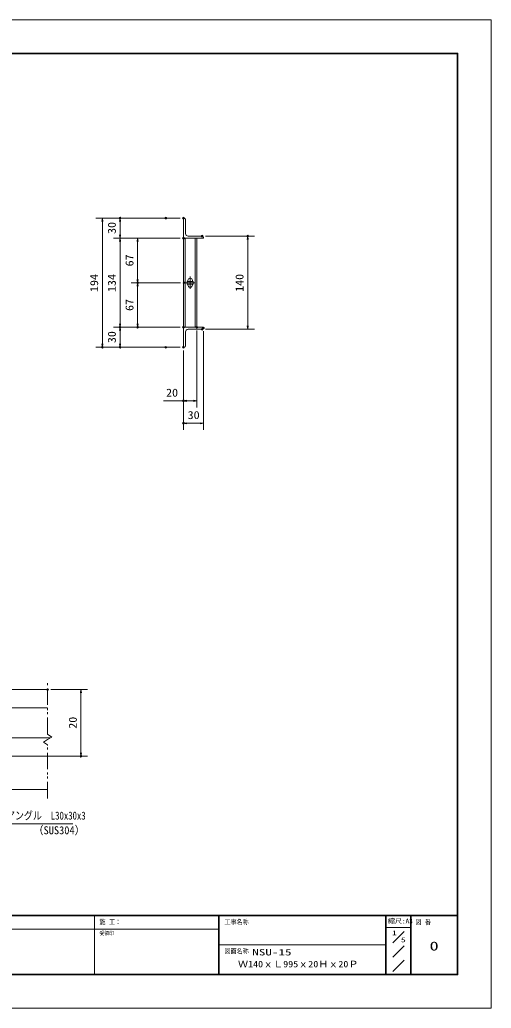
# Model space of a CAD drawing. Units: millimetres, scale not verified. Extents: x -1050 to 1050, y -742 to 742.
# Drawn here: x 342 to 1050, y -742 to 742 of the extents above; entities that cross this region are included whole.
import ezdxf
from ezdxf.enums import TextEntityAlignment as Align

# ---------------------------------------------------------------- set-up
doc = ezdxf.new("R2010")
doc.units = ezdxf.units.MM
doc.header["$LTSCALE"] = 5
doc.header["$PDMODE"] = 32
doc.header["$PDSIZE"] = 2.5
for name, pattern in [('CHAIN1', [8, 5, -1, 1, -1]), ('DASHED1', [1.8, 1.2, -0.6]), ('DOUBLE_CHAIN1', [8.8, 5, -1, 0.6, -0.6, 0.6, -1])]:
    doc.linetypes.add(name, pattern=pattern)
for name, color, linetype, lineweight in [('0-0_7-図\u3000枠', 4, 'Continuous', 9), ('0-1_寸法注釈', 2, 'Continuous', 9), ('0-2_蓋', 5, 'Continuous', 9), ('0-3_0', 5, 'Continuous', 9), ('0-4_DEFPOINTS', 134, 'Continuous', 9), ('0-5_中心線', 6, 'CHAIN1', 9), ('0-7_想像線', 134, 'DOUBLE_CHAIN1', 9), ('0-9_1-外形線', 7, 'Continuous', 9), ('0-A_2-中心線', 1, 'CHAIN1', 9), ('0-B_3-点\u3000線', 6, 'DASHED1', 9), ('0-D_5-仮想線', 3, 'DOUBLE_CHAIN1', 9), ('0-E_6-寸法文字', 7, 'Continuous', 9)]:
    doc.layers.add(name, color=color, linetype=linetype, lineweight=lineweight)
doc.styles.add('ＭＳ ゴシック', font='')
doc.styles.get('ＭＳ ゴシック').set_extended_font_data('MS Gothic')

# ---------------------------------------------------------------- blocks, each defined once
blk = doc.blocks.new('_OPEN')
at = {"layer": '0-3_0', "color": 2}
blk.add_line((0, 0), (-5, 0), dxfattribs=at)
blk.add_lwpolyline([(-5, 0.833), (0, 0), (-5, -0.833)], dxfattribs=at)

msp = doc.modelspace()

# ---------------------------------------------------------------- linework, layer by layer
at = {"layer": '0-0_7-図\u3000枠'}
for p, q in [((-973.75, 691.25), (998.75, 691.25)), ((998.75, -691.25), (998.75, 691.25)), ((998.75, -602.5), (-973.75, -602.5)), ((998.75, -603.75), (-973.75, -603.75)), ((453.75, -691.25), (453.75, -603.75)), ((640.5, -691.25), (640.5, -603.75)), ((641.25, -691.25), (641.25, -603.75)), ((891.25, -691.25), (891.25, -603.75)), ((892, -691.25), (892, -603.75)), ((928.75, -691.25), (928.75, -603.75)), ((929.5, -691.25), (929.5, -603.75)), ((928.75, -621.25), (892, -621.25)), ((640.5, -623.75), (116.25, -623.75)), ((919.085, -627.292), (902.216, -644.161)), ((891.25, -647.5), (641.25, -647.5)), ((919.085, -648.767), (902.216, -665.636)), ((919.085, -670.242), (902.216, -687.111)), ((1000, -692.5), (-975, -692.5)), ((998.75, -691.25), (-973.75, -691.25))]:
    msp.add_line(p, q, dxfattribs=at)
at = {"layer": '0-0_7-図\u3000枠', "color": 5}
msp.add_line((998.547, -691.25), (998.75, -691.25), dxfattribs=at)
at = {"layer": '0-0_7-図\u3000枠'}
msp.add_lwpolyline([(-975, 692.5), (1000, 692.5), (1000, -692.5)], dxfattribs=at)
at = {"layer": '0-1_寸法注釈'}
for p, q in [((556.132, 444.475), (455.75, 444.475)), ((465.75, 439.475), (465.75, 255.475)), ((582.663, 444.475), (482.282, 444.475)), ((492.282, 419.475), (492.282, 439.475)), ((620.663, 417.475), (694.121, 417.475)), ((582.663, 414.475), (482.282, 414.475)), ((582.663, 414.475), (482.282, 414.475)), ((492.282, 409.475), (492.282, 285.475)), ((582.663, 414.475), (508.813, 414.475)), ((518.813, 409.475), (518.813, 352.475)), ((684.121, 282.475), (684.121, 412.475)), ((583.354, 347.475), (508.813, 347.475)), ((583.354, 347.475), (508.813, 347.475)), ((518.813, 342.475), (518.813, 285.475)), ((582.663, 280.475), (482.282, 280.475)), ((582.663, 280.475), (482.282, 280.475)), ((492.282, 275.475), (492.282, 255.475)), ((582.663, 280.475), (508.813, 280.475)), ((607.663, 275.475), (607.663, 159.975)), ((617.663, 274.475), (617.663, 126.344)), ((620.663, 277.475), (694.121, 277.475)), ((556.132, 250.475), (455.75, 250.475)), ((582.663, 250.475), (482.282, 250.475)), ((587.663, 245.475), (587.663, 159.975)), ((587.663, 245.475), (587.663, 126.344)), ((587.663, 169.975), (557.817, 169.975)), ((602.663, 169.975), (592.663, 169.975)), ((612.663, 136.344), (592.663, 136.344)), ((388.5, -263.884), (443.665, -263.884)), ((433.665, -268.884), (433.665, -358.884)), ((313.5, -363.884), (443.665, -363.884))]:
    msp.add_line(p, q, dxfattribs=at)
msp.add_lwpolyline([(421.196, -465.383), (275.869, -465.383), (243.154, -401.428)], dxfattribs=at)
at = {"layer": '0-2_蓋'}
for p, q in [((588.663, 444.475), (587.663, 444.475)), ((587.663, 444.475), (587.663, 414.475)), ((590.663, 442.475), (590.663, 421.475)), ((594.663, 417.475), (615.663, 417.475)), ((587.663, 414.475), (587.663, 280.475)), ((587.663, 414.475), (617.663, 414.475)), ((590.163, 280.475), (590.163, 414.475)), ((605.163, 280.475), (605.163, 414.475)), ((607.663, 414.475), (607.663, 280.475)), ((617.663, 414.475), (617.663, 415.475)), ((593.163, 349.475), (593.163, 345.475)), ((602.163, 349.475), (593.163, 349.475)), ((602.163, 345.475), (593.163, 345.475)), ((594.163, 350.725), (594.163, 349.475)), ((594.163, 345.475), (594.163, 344.225)), ((601.163, 350.725), (601.163, 349.475)), ((601.163, 345.475), (601.163, 344.225)), ((602.163, 349.475), (602.163, 345.475)), ((587.663, 280.475), (587.663, 250.475)), ((617.663, 280.475), (587.663, 280.475)), ((590.663, 273.475), (590.663, 252.475)), ((615.663, 277.475), (594.663, 277.475)), ((617.663, 279.475), (617.663, 280.475)), ((587.663, 250.475), (588.663, 250.475)), ((-386.5, -263.884), (383.5, -263.884)), ((302.5, -291.384), (383.5, -291.384)), ((302.5, -336.384), (387.711, -336.384)), ((-386.5, -413.884), (383.5, -413.884))]:
    msp.add_line(p, q, dxfattribs=at)
for centre, radius, start, end in [((588.663, 442.475), 2, 0, 90), ((594.663, 421.475), 4, 180, 270), ((615.663, 415.475), 2, 0, 90), ((597.663, 350.725), 3.5, 0, 180), ((597.663, 344.225), 3.5, 180, 0), ((594.663, 273.475), 4, 90, 180), ((615.663, 279.475), 2, 270, 0), ((588.663, 252.475), 2, 270, 0)]:
    msp.add_arc(centre, radius, start, end, dxfattribs=at)
at = {"layer": '0-4_DEFPOINTS'}
msp.add_line((998.547, -691.25), (998.75, -691.25), dxfattribs=at)
msp.add_lwpolyline([(-1050, -742.5), (-1050, 742.5), (1050, 742.5), (1050, -742.5)], close=True, dxfattribs=at)
for p in [(492.282, 444.475), (561.132, 444.475), (587.663, 444.475), (615.663, 417.475), (684.121, 417.475), (587.663, 414.475), (518.813, 347.475), (588.354, 347.475), (492.282, 280.475), (518.813, 280.475), (587.663, 280.475), (607.663, 280.475), (615.663, 277.475), (617.663, 279.475), (465.75, 250.475), (492.282, 250.475), (561.132, 250.475), (587.663, 250.475), (587.663, 169.975), (587.663, 136.344), (383.5, -263.884), (433.665, -363.884)]:
    msp.add_point(p, dxfattribs=at)
at = {"layer": '0-5_中心線'}
for p, q in [((597.663, 356.775), (597.663, 338.175)), ((604.473, 347.475), (590.854, 347.475))]:
    msp.add_line(p, q, dxfattribs=at)
at = {"layer": '0-7_想像線'}
for p, q in [((383.5, -330.935), (383.5, -251.384)), ((383.5, -427.562), (383.5, -346.833))]:
    msp.add_line(p, q, dxfattribs=at)
for points in [[(383.5, -346.833), (377.207, -342.62), (383.5, -338.884)], [(383.5, -330.935), (389.793, -335.147), (383.5, -338.884)]]:
    msp.add_lwpolyline(points, dxfattribs=at)
at = {"layer": '0-9_1-外形線'}
msp.add_line((998.547, -691.25), (998.75, -691.25), dxfattribs=at)
at = {"layer": '0-A_2-中心線'}
msp.add_line((998.547, -691.25), (998.75, -691.25), dxfattribs=at)
at = {"layer": '0-B_3-点\u3000線'}
msp.add_line((998.547, -691.25), (998.75, -691.25), dxfattribs=at)
at = {"layer": '0-D_5-仮想線'}
msp.add_line((998.547, -691.25), (998.75, -691.25), dxfattribs=at)
at = {"layer": '0-E_6-寸法文字'}
msp.add_line((998.547, -691.25), (998.75, -691.25), dxfattribs=at)

# ---------------------------------------------------------------- block references
at = {"layer": '0-1_寸法注釈'}
for p, rotation in [((465.75, 444.475), 90), ((492.282, 444.475), 90), ((492.282, 414.475), 270), ((684.121, 417.475), 90), ((492.282, 414.475), 90), ((518.813, 414.475), 90), ((518.813, 347.475), 270), ((518.813, 347.475), 90), ((492.282, 280.475), 270), ((518.813, 280.475), 270), ((684.121, 277.475), 270), ((492.282, 280.475), 90), ((465.75, 250.475), 270), ((492.282, 250.475), 270), ((587.663, 169.975), 180), ((587.663, 136.344), 180), ((433.665, -263.884), 90), ((433.665, -363.884), 270)]:
    msp.add_blockref('_OPEN', p, dxfattribs=dict(at, rotation=rotation))
for p in [(607.663, 169.975), (617.663, 136.344)]:
    msp.add_blockref('_OPEN', p, dxfattribs=at)

# ---------------------------------------------------------------- texts
at = {"layer": '0-0_7-図\u3000枠', "color": 7, "style": 'ＭＳ ゴシック', "width": 0.9}
msp.add_text('施 工：', height=7.216, dxfattribs=at).set_placement((461.438, -618.654), align=Align.BOTTOM_LEFT)
at = {"layer": '0-0_7-図\u3000枠', "color": 5, "style": 'ＭＳ ゴシック'}
for s, height, width, p in [('工事名称', 7.221, 0.9, (649.238, -618.721)), ('縮尺:A3', 7.216, 1.05, (894.697, -617.361)), ('図 番', 7.221, 0.9, (935.941, -619.078)), ('受領印', 5.755, 0.9, (461.438, -634.42)), ('1', 7.221, 1.5, (900.892, -635.039)), ('5', 7.221, 1.5, (914.263, -645.58)), ('図面名称', 7.221, 0.9, (649.238, -662.626)), ('0', 13.47, 1.5, (957.299, -659.866)), ('NSU-15', 9.621, 1.5, (691.042, -666.081)), ('Ｗ140ｘＬ995ｘ20Ｈｘ20Ｐ', 9.621, 1.15, (669.584, -683.894))]:
    msp.add_text(s, height=height, dxfattribs=dict(at, width=width)).set_placement(p, align=Align.BOTTOM_LEFT)
at = {"layer": '0-1_寸法注釈', "color": 7, "style": 'ＭＳ ゴシック', "width": 1.1}
for s, p in [('30', (489.595, 420.742)), ('67', (516.126, 372.023)), ('194', (463.063, 333.502)), ('134', (489.595, 333.502)), ('140', (681.434, 333.72)), ('67', (516.126, 305.023)), ('30', (489.595, 256.742)), ('20', (430.978, -322.617))]:
    msp.add_text(s, height=12.02, rotation=90, dxfattribs=at).set_placement(p, align=Align.BOTTOM_LEFT)
at = {"layer": '0-1_寸法注釈', "color": 7, "style": 'ＭＳ ゴシック'}
for s, width, p in [('20', 1.1, (561.507, 172.662)), ('30', 1.1, (593.93, 139.031)), ('サイドアングル\u3000L30x30x3', 0.8, (280.647, -462.696)), ('（SUS304）', 0.95, (361.887, -484.758))]:
    msp.add_text(s, height=12.02, dxfattribs=dict(at, width=width)).set_placement(p, align=Align.BOTTOM_LEFT)

doc.saveas('drawing.dxf')
